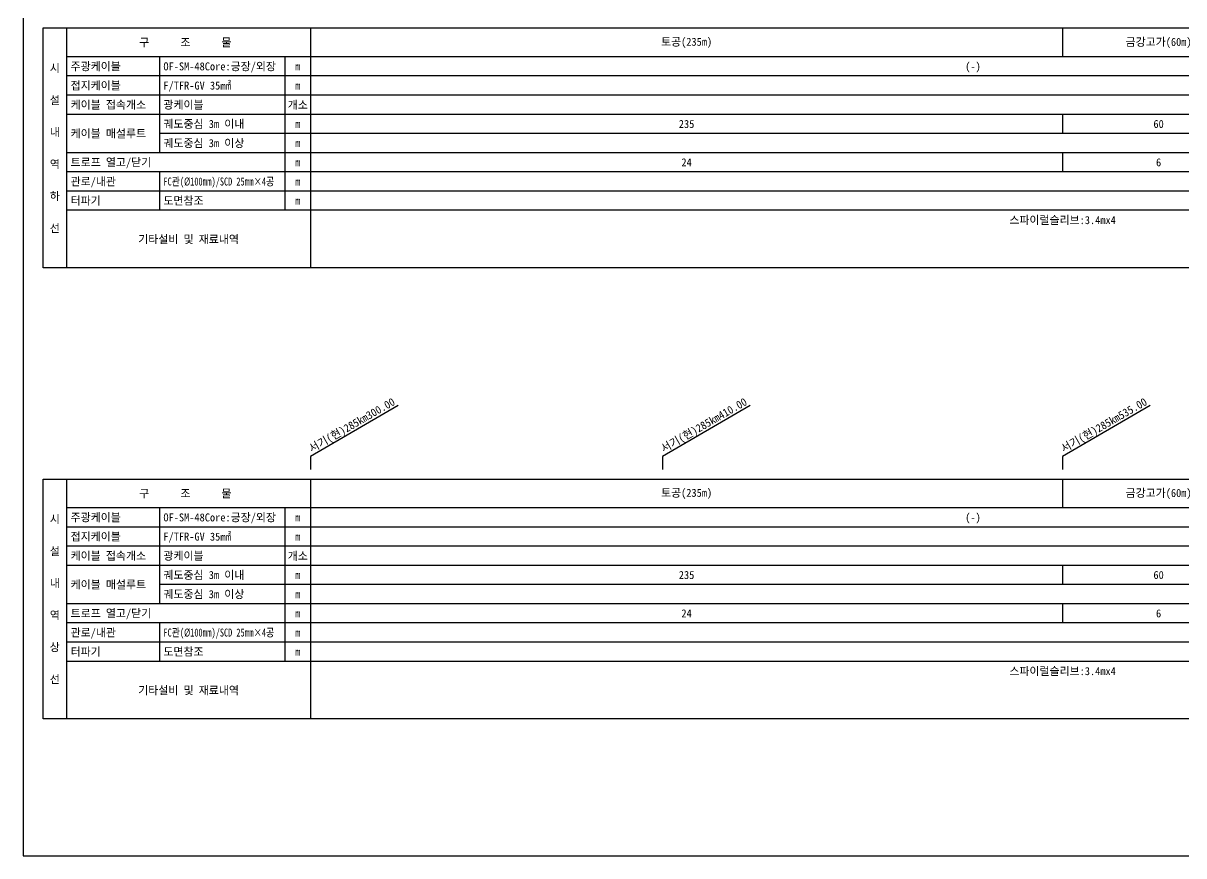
# Model space of a CAD drawing. Header units: millimetres. Extents: x 16742 to 17538, y 1103 to 1809.
# Drawn here: x 16741.9 to 17104.6, y 1103.1 to 1363.4 of the extents above; entities that cross this region are included whole.
import ezdxf
from ezdxf.enums import TextEntityAlignment as Align
from ezdxf.xclip import XClip

# ---------------------------------------------------------------- set-up
doc = ezdxf.new("R2010")
doc.units = ezdxf.units.MM
doc.header["$LTSCALE"] = 10
doc.header["$MEASUREMENT"] = 0
doc.header["$XCLIPFRAME"] = 2
for name, color, linetype in [('TT-TABL-LIN1', 4, 'Continuous'), ('TT-TABL-LIN2', 1, 'Continuous'), ('TT-TABL-TEX1', 6, 'Continuous'), ('TT-TABL-TEX2', 3, 'Continuous'), ('TZ-BASE', 253, 'Continuous'), ('TZ-LEAL', 1, 'Continuous'), ('TZ-LEAT', 3, 'Continuous')]:
    doc.layers.add(name, color=color, linetype=linetype)
doc.layers.add('TX-PAPR', color=2, linetype='Continuous', plot=False)
doc.styles.get("Standard").update_dxf_attribs({"font": 'GulimChe.ttf'})

# ---------------------------------------------------------------- blocks, each defined once
blk = doc.blocks.new('JD-FHFGFGH4SFG5')
at = {"layer": 'TZ-BASE'}
for p, q in [((22.74, 133.43), (41.34, -216.43)), ((122.89, 133.43), (141.48, -216.43)), ((223.03, 133.44), (241.62, -216.42))]:
    blk.add_line(p, q, dxfattribs=at)
blk = doc.blocks.new('JD-경부고속하선표_190503')
at = {"layer": 'TT-TABL-LIN1'}
blk.add_lwpolyline([(2, 114), (785.58, 114), (785.58, 39), (2, 39)], close=True, dxfattribs=at)
at = {"layer": 'TT-TABL-LIN2'}
for p, q in [((85.58, 114), (85.58, 39)), ((77.58, 105), (77.58, 57))]:
    blk.add_line(p, q, dxfattribs=at)
for points in [[(9.33, 114), (9.33, 39)], [(785.58, 105), (9.33, 105)], [(38.33, 105), (38.33, 75)], [(785.58, 99), (9.33, 99)], [(785.58, 93), (9.33, 93)], [(785.58, 87), (9.33, 87)], [(785.58, 81), (38.33, 81)], [(785.58, 75), (9.33, 75)], [(785.58, 69), (9.33, 69)], [(38.33, 69), (38.33, 57)], [(785.58, 63), (9.33, 63)], [(785.58, 57), (9.33, 57)]]:
    blk.add_lwpolyline(points, dxfattribs=at)
at = {"layer": 'TT-TABL-TEX1'}
for s, p in [('구      조      물', (46.45, 109.5)), ('시', (5.66, 101.5)), ('설', (5.66, 91.5)), ('내', (5.66, 81.5)), ('역', (5.66, 71.5)), ('하', (5.66, 61.5)), ('선', (5.66, 51.5))]:
    blk.add_text(s, height=2.5, rotation=0, dxfattribs=at).set_placement(p, align=Align.MIDDLE)
at = {"layer": 'TT-TABL-TEX2'}
for s, p in [('주광케이블', (10.59, 102)), ('OF-SM-48Core:긍장/외장', (39.59, 102)), ('접지케이블', (10.59, 96)), ('F/TFR-GV 35㎟', (39.59, 96)), ('케이블 접속개소', (10.59, 90)), ('광케이블', (39.59, 90)), ('궤도중심 3m 이내', (39.59, 84)), ('케이블 매설루트', (10.59, 81)), ('궤도중심 3m 이상', (39.59, 78)), ('트로프 열고/닫기', (10.59, 72)), ('관로/내관', (10.59, 66)), ('터파기', (10.59, 60)), ('도면참조', (39.59, 60))]:
    blk.add_text(s, height=2.5, rotation=0, dxfattribs=at).set_placement(p, align=Align.MIDDLE_LEFT)
for s, p in [('m', (81.58, 102)), ('m', (81.58, 96)), ('m', (81.58, 96)), ('개소', (81.58, 90)), ('m', (81.58, 84)), ('m', (81.58, 78)), ('m', (81.58, 72)), ('m', (81.58, 66)), ('m', (81.58, 60)), ('기타설비 및 재료내역', (47.45, 48))]:
    blk.add_text(s, height=2.5, rotation=0, dxfattribs=at).set_placement(p, align=Align.MIDDLE)
at = {"layer": 'TT-TABL-TEX2', "width": 0.8}
blk.add_text('FC관(Ø100㎜)/SCD 25㎜×4공', height=2.5, rotation=0, dxfattribs=at).set_placement((39.59, 66), align=Align.MIDDLE_LEFT)
blk = doc.blocks.new('JD-경부고속상선표_190503')
at = {"layer": 'TT-TABL-LIN1'}
blk.add_lwpolyline([(2, 114), (785.58, 114), (785.58, 39), (2, 39)], close=True, dxfattribs=at)
at = {"layer": 'TT-TABL-LIN2'}
for p, q in [((85.58, 114), (85.58, 39)), ((77.58, 105), (77.58, 57))]:
    blk.add_line(p, q, dxfattribs=at)
for points in [[(9.33, 114), (9.33, 39)], [(785.58, 105), (9.33, 105)], [(38.33, 105), (38.33, 75)], [(785.58, 99), (9.33, 99)], [(785.58, 93), (9.33, 93)], [(785.58, 87), (9.33, 87)], [(785.58, 81), (38.33, 81)], [(785.58, 75), (9.33, 75)], [(785.58, 69), (9.33, 69)], [(38.33, 69), (38.33, 57)], [(785.58, 63), (9.33, 63)], [(785.58, 57), (9.33, 57)]]:
    blk.add_lwpolyline(points, dxfattribs=at)
at = {"layer": 'TT-TABL-TEX1'}
for s, p in [('구      조      물', (46.45, 109.5)), ('시', (5.66, 101.5)), ('설', (5.66, 91.5)), ('내', (5.66, 81.5)), ('역', (5.66, 71.5)), ('상', (5.66, 61.5)), ('선', (5.66, 51.5))]:
    blk.add_text(s, height=2.5, rotation=0, dxfattribs=at).set_placement(p, align=Align.MIDDLE)
at = {"layer": 'TT-TABL-TEX2'}
for s, p in [('주광케이블', (10.59, 102)), ('OF-SM-48Core:긍장/외장', (39.59, 102)), ('접지케이블', (10.59, 96)), ('F/TFR-GV 35㎟', (39.59, 96)), ('케이블 접속개소', (10.59, 90)), ('광케이블', (39.59, 90)), ('궤도중심 3m 이내', (39.59, 84)), ('케이블 매설루트', (10.59, 81)), ('궤도중심 3m 이상', (39.59, 78)), ('트로프 열고/닫기', (10.59, 72)), ('관로/내관', (10.59, 66)), ('터파기', (10.59, 60)), ('도면참조', (39.59, 60))]:
    blk.add_text(s, height=2.5, rotation=0, dxfattribs=at).set_placement(p, align=Align.MIDDLE_LEFT)
for s, p in [('m', (81.58, 102)), ('m', (81.58, 96)), ('m', (81.58, 96)), ('개소', (81.58, 90)), ('m', (81.58, 84)), ('m', (81.58, 78)), ('m', (81.58, 72)), ('m', (81.58, 66)), ('m', (81.58, 60)), ('기타설비 및 재료내역', (47.45, 48))]:
    blk.add_text(s, height=2.5, rotation=0, dxfattribs=at).set_placement(p, align=Align.MIDDLE)
at = {"layer": 'TT-TABL-TEX2', "width": 0.8}
blk.add_text('FC관(Ø100㎜)/SCD 25㎜×4공', height=2.5, rotation=0, dxfattribs=at).set_placement((39.59, 66), align=Align.MIDDLE_LEFT)

msp = doc.modelspace()

# ---------------------------------------------------------------- linework, layer by layer
at = {"layer": 'TX-PAPR'}
msp.add_lwpolyline([(16741.89, 1103.05), (17537.89, 1103.05), (17537.89, 1619.05), (16741.89, 1619.05)], close=True, dxfattribs=at)
at = {"layer": 'TZ-LEAL'}
for points in [[(17066.68, 1361.87), (17066.68, 1352.87)], [(17066.68, 1334.87), (17066.68, 1328.87)], [(17066.68, 1322.87), (17066.68, 1316.87)], [(16859.07, 1243.87), (16831.68, 1227.85), (16831.68, 1223.85)], [(16969.07, 1243.87), (16941.68, 1227.85), (16941.68, 1223.85)], [(17094.07, 1243.87), (17066.68, 1227.85), (17066.68, 1223.85)], [(17066.68, 1220.85), (17066.68, 1211.85)], [(17066.68, 1193.85), (17066.68, 1187.85)], [(17066.68, 1181.85), (17066.68, 1175.85)]]:
    msp.add_lwpolyline(points, dxfattribs=at)

# ---------------------------------------------------------------- block references
at = {"layer": 'TT-TABL-LIN2'}
for name, p in [('JD-경부고속하선표_190503', (16746.11, 1247.87)), ('JD-경부고속상선표_190503', (16746.11, 1106.85))]:
    msp.add_blockref(name, p, dxfattribs=at)
at = {"layer": 'TZ-BASE'}
ref = msp.add_blockref('JD-FHFGFGH4SFG5', (16823.04, 1473.41), dxfattribs=at)
XClip(ref).set_block_clipping_path([(699.9307166184, 75.6476090799), (-0.0689872699, 75.0037604044), (0.0689872699, -75.0037604044), (700.0686841918, -74.3523274699)])

# ---------------------------------------------------------------- texts
at = {"layer": 'TT-TABL-TEX2'}
for s, p in [('토공(235m)', (16949.18, 1357.37)), ('금강고가(60m)', (17096.68, 1357.37)), ('스파이럴슬리브:3.4mx4', (17066.68, 1301.87)), ('토공(235m)', (16949.18, 1216.35)), ('금강고가(60m)', (17096.68, 1216.35)), ('스파이럴슬리브:3.4mx4', (17066.68, 1160.85))]:
    msp.add_text(s, height=2.5, dxfattribs=at).set_placement(p, align=Align.MIDDLE)
for s, p in [('(-)', (17038.68, 1349.87)), ('235', (16949.18, 1331.87)), ('60', (17096.68, 1331.87)), ('24', (16949.18, 1319.87)), ('6', (17096.68, 1319.87)), ('(-)', (17038.68, 1208.85)), ('235', (16949.18, 1190.85)), ('60', (17096.68, 1190.85)), ('24', (16949.18, 1178.85)), ('6', (17096.68, 1178.85))]:
    msp.add_text(s, height=2.5, dxfattribs=at).set_placement(p, align=Align.MIDDLE_CENTER)
at = {"layer": 'TZ-LEAT'}
for s, p in [('서기(현)285km300.00', (16845.18, 1236.64)), ('서기(현)285km410.00', (16955.18, 1236.64)), ('서기(현)285km535.00', (17080.18, 1236.64))]:
    msp.add_text(s, height=2.5, rotation=30, dxfattribs=at).set_placement(p, align=Align.CENTER)

doc.saveas('drawing.dxf')
